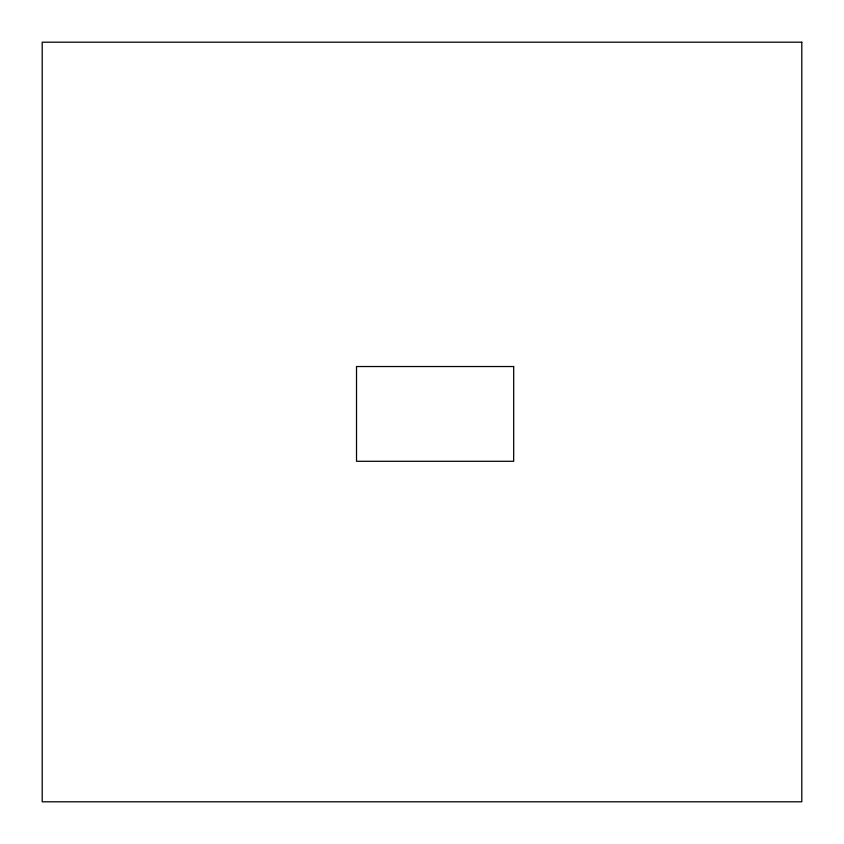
<?xml version="1.0" encoding="UTF-8"?>
<svg xmlns="http://www.w3.org/2000/svg" width="844" height="844" viewBox="0 0 844 844"><rect width="100%" height="100%" fill="white"/><g stroke="black" fill="none" stroke-linecap="round" stroke-linejoin="round"><path stroke-width="1.27" d="M801.8 42.2L42.2 42.2L42.2 801.8L801.8 801.8L801.8 42.2M513.679 366.528L356.516 366.528L356.516 461.288L513.679 461.288L513.679 366.528"/></g></svg>
